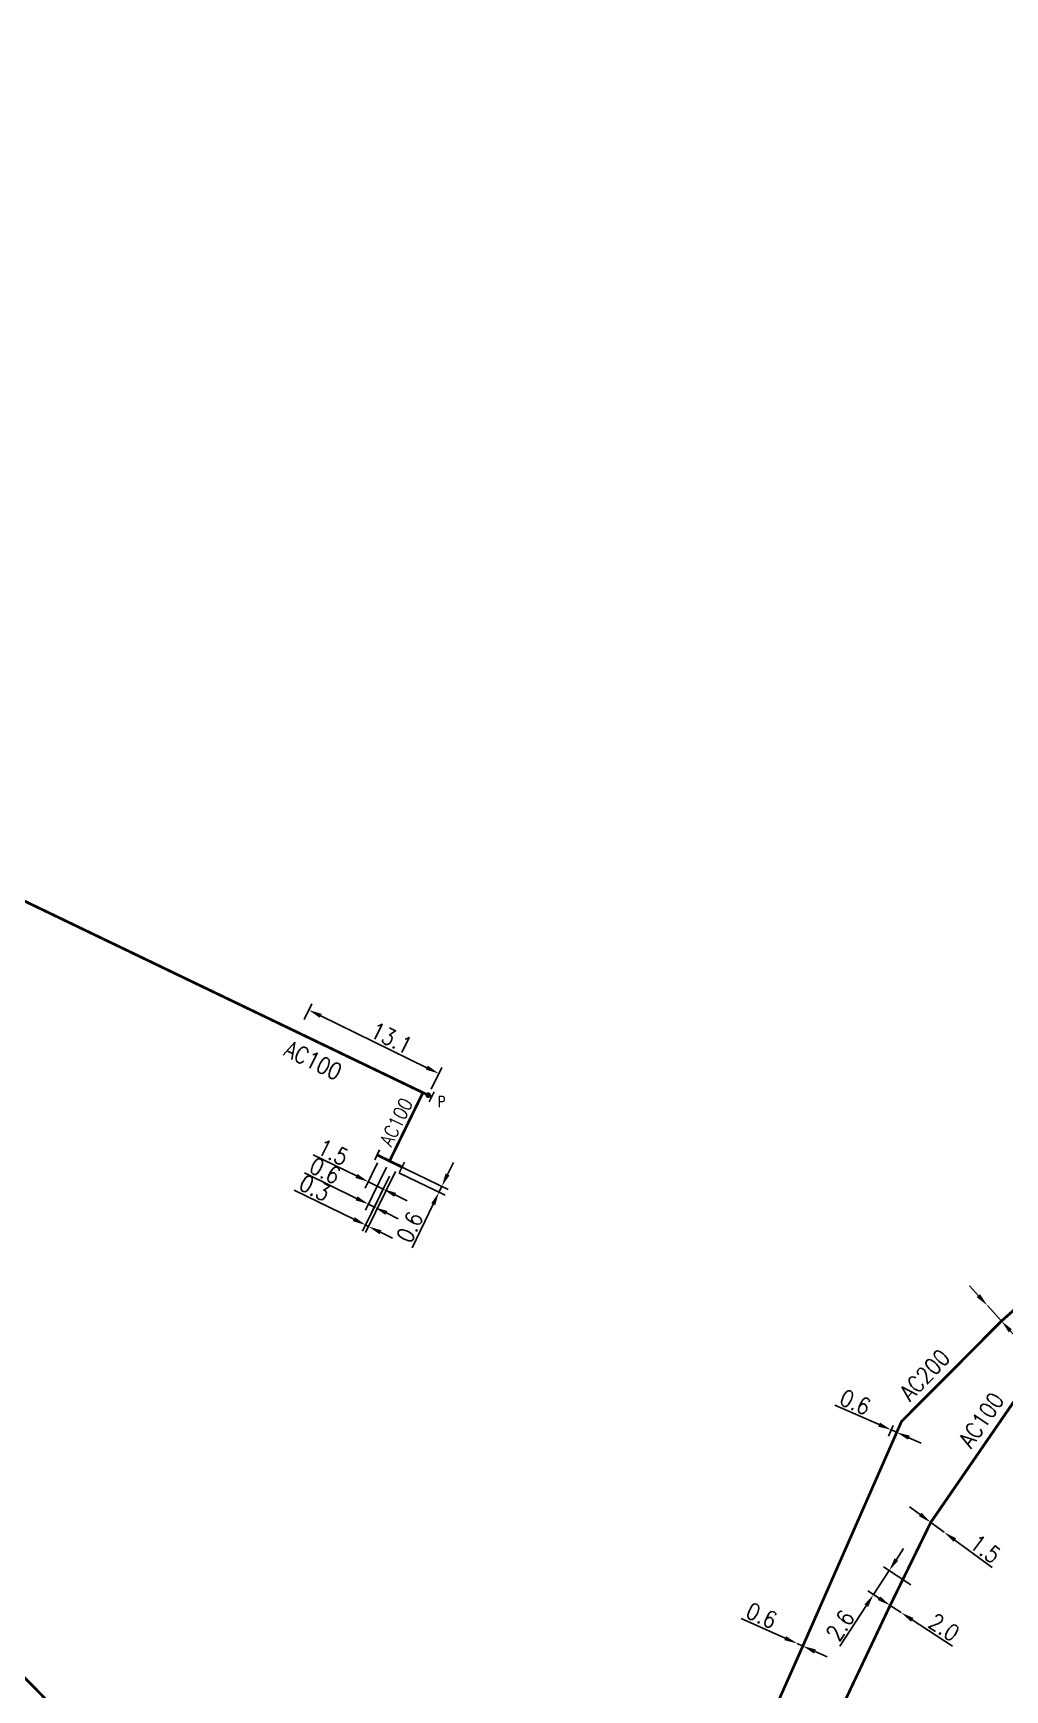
# Model space of a CAD drawing. Header units: millimetres. Extents: x 107999 to 109004, y 120010 to 121005.
# Drawn here: x 108574.5 to 108662.5, y 120391.3 to 120541.2 of the extents above; entities that cross this region are included whole.
import ezdxf
from ezdxf.enums import TextEntityAlignment as Align

# ---------------------------------------------------------------- set-up
doc = ezdxf.new("R2010")
doc.units = ezdxf.units.MM
doc.header["$PDMODE"] = 34
doc.linetypes.add('L_25_AP', pattern=[2000, 1000, 1000])
doc.linetypes.add('L_25_FN', pattern=[2000, 1000, 1000])
doc.layers.get('0').update_dxf_attribs({"linetype": 'CONTINUOUS'})
doc.layers.get('Defpoints').update_dxf_attribs({"linetype": 'CONTINUOUS'})
for name, color, linetype in [('L_150', 1, 'CONTINUOUS'), ('L_300', 7, 'CONTINUOUS'), ('L_340', 7, 'CONTINUOUS')]:
    doc.layers.add(name, color=color, linetype=linetype)
doc.styles.add('G_ROMANS', font='ROMANS.SHX', dxfattribs={"width": 0.75})
doc.styles.get("Standard").update_dxf_attribs({"font": 'romans.shx', "width": 0.85})
doc.dimstyles.get("Standard").update_dxf_attribs({"dimtxt": 1.5, "dimasz": 1.2, "dimexe": 0.625, "dimexo": 0.625, "dimgap": 0.25, "dimtad": 1, "dimdec": 1, "dimzin": 0, "dimdsep": 46, "dimtxsty": 'Standard', "dimcen": -0.5, "dimadec": 0, "dimazin": 0, "dimtfac": 1, "dimtdec": 1, "dimtmove": 0, "dimatfit": 3, "dimfxl": 0, "dimtolj": 1, "dimtzin": 0, "dimarcsym": 0})

# ---------------------------------------------------------------- blocks, each defined once
blk = doc.blocks.new('L_340_07')
at = {"color": 0, "linetype": 'Continuous', "const_width": 0.25, "flags": 128}
blk.add_lwpolyline([(0, 0), (0.35, 0)], dxfattribs=at)
at = {"color": 0, "linetype": 'Continuous', "flags": 128}
blk.add_lwpolyline([(0.35, -0.5), (0.35, 0.5)], dxfattribs=at)
at = {"color": 0, "linetype": 'Continuous', "width": 0.75, "flags": 3}
for tag, p in [('DEF_LEG', (0.72, -3.47)), ('DEF_COUP', (0.72, -5.97)), ('DEF_TYPE', (0.72, -8.47))]:
    blk.add_attdef(tag, text='', height=1.2, dxfattribs=at).set_placement(p, align=Align.MIDDLE)
blk = doc.blocks.new('*D786')
at = {"layer": 'Defpoints', "color": 0, "linetype": 'Continuous', "transparency": 16777216}
for p in [(108660.92, 120426.06), (108660.92, 120426.06), (108662.2, 120424.65)]:
    blk.add_point(p, dxfattribs=at)
at = {"layer": 'L_150', "color": 0, "linetype": 'Continuous', "lineweight": -2, "transparency": 16777216}
for p, q in [((108660.11, 120426.94), (108659.3, 120427.83)), ((108660.92, 120426.06), (108662.2, 120424.65)), ((108663, 120423.77), (108665.78, 120420.71))]:
    blk.add_line(p, q, dxfattribs=at)
at = {"layer": 'L_150', "color": 0, "linetype": 'Continuous', "transparency": 16777216}
for points in [[(108660.26, 120427.08), (108659.96, 120426.81), (108660.92, 120426.06)], [(108663.15, 120423.9), (108662.86, 120423.63), (108662.2, 120424.65)]]:
    blk.add_solid(points, dxfattribs=at)
at = {"layer": 'L_150', "color": 0, "linetype": 'Continuous', "transparency": 16777216, "insert": (108665.54, 120422.47), "char_height": 1.5, "attachment_point": 5, "rotation": 312.3314}
blk.add_mtext('\\A1;1.9', dxfattribs=at)
blk = doc.blocks.new('*D787')
at = {"layer": 'Defpoints', "color": 0, "linetype": 'Continuous', "transparency": 16777216}
for p in [(108643.72, 120395.46), (108643.72, 120395.46), (108644.22, 120395.24)]:
    blk.add_point(p, dxfattribs=at)
at = {"layer": 'L_150', "color": 0, "linetype": 'Continuous', "lineweight": -2, "transparency": 16777216}
for p, q in [((108642.62, 120395.95), (108638.64, 120397.74)), ((108644.22, 120395.24), (108643.72, 120395.46)), ((108645.32, 120394.74), (108646.41, 120394.25))]:
    blk.add_line(p, q, dxfattribs=at)
at = {"layer": 'L_150', "color": 0, "linetype": 'Continuous', "transparency": 16777216}
for points in [[(108642.71, 120396.13), (108642.54, 120395.77), (108643.72, 120395.46)], [(108645.4, 120394.93), (108645.23, 120394.56), (108644.22, 120395.24)]]:
    blk.add_solid(points, dxfattribs=at)
at = {"layer": 'L_150', "color": 0, "linetype": 'Continuous', "transparency": 16777216, "insert": (108640.49, 120398), "char_height": 1.5, "attachment_point": 5, "rotation": 335.8313}
blk.add_mtext('\\A1;0.6', dxfattribs=at)
blk = doc.blocks.new('*D796')
at = {"layer": 'Defpoints', "color": 0, "linetype": 'Continuous', "transparency": 16777216}
for p in [(108652.03, 120402.06), (108654.53, 120400.43), (108652.12, 120398.91)]:
    blk.add_point(p, dxfattribs=at)
at = {"layer": 'L_150', "color": 0, "linetype": 'Continuous', "lineweight": -2, "transparency": 16777216}
for p, q in [((108652.69, 120403.07), (108653.34, 120404.07)), ((108652.03, 120402.06), (108650.61, 120399.89)), ((108654, 120400.78), (108651.51, 120402.41)), ((108651.6, 120399.25), (108650.09, 120400.24)), ((108649.96, 120398.89), (108647.57, 120395.23))]:
    blk.add_line(p, q, dxfattribs=at)
at = {"layer": 'L_150', "color": 0, "linetype": 'Continuous', "transparency": 16777216}
for points in [[(108652.52, 120403.18), (108652.85, 120402.96), (108652.03, 120402.06)], [(108649.79, 120399), (108650.13, 120398.78), (108650.61, 120399.89)]]:
    blk.add_solid(points, dxfattribs=at)
at = {"layer": 'L_150', "color": 0, "linetype": 'Continuous', "transparency": 16777216, "insert": (108647.6, 120397.1), "char_height": 1.5, "attachment_point": 5, "rotation": 56.8843}
blk.add_mtext('\\A1;2.6', dxfattribs=at)
blk = doc.blocks.new('*D797')
at = {"layer": 'Defpoints', "color": 0, "linetype": 'Continuous', "transparency": 16777216}
for p in [(108652.12, 120398.91), (108653.11, 120398.27), (108653.11, 120398.27)]:
    blk.add_point(p, dxfattribs=at)
at = {"layer": 'L_150', "color": 0, "linetype": 'Continuous', "lineweight": -2, "transparency": 16777216}
for p, q in [((108651.12, 120399.57), (108650.11, 120400.22)), ((108652.12, 120398.91), (108653.11, 120398.27)), ((108654.12, 120397.61), (108657.78, 120395.22))]:
    blk.add_line(p, q, dxfattribs=at)
at = {"layer": 'L_150', "color": 0, "linetype": 'Continuous', "transparency": 16777216}
for points in [[(108651.23, 120399.73), (108651.01, 120399.4), (108652.12, 120398.91)], [(108654.23, 120397.78), (108654.01, 120397.44), (108653.11, 120398.27)]]:
    blk.add_solid(points, dxfattribs=at)
at = {"layer": 'L_150', "color": 0, "linetype": 'Continuous', "transparency": 16777216, "insert": (108657, 120396.93), "char_height": 1.5, "attachment_point": 5, "rotation": 326.8843}
blk.add_mtext('\\A1;2.0', dxfattribs=at)
blk = doc.blocks.new('*D798')
at = {"layer": 'Defpoints', "color": 0, "linetype": 'Continuous', "transparency": 16777216}
for p in [(108655.8, 120406.43), (108657.01, 120405.54), (108657.01, 120405.54)]:
    blk.add_point(p, dxfattribs=at)
at = {"layer": 'L_150', "color": 0, "linetype": 'Continuous', "lineweight": -2, "transparency": 16777216}
for p, q in [((108654.84, 120407.14), (108653.87, 120407.85)), ((108655.8, 120406.43), (108657.01, 120405.54)), ((108657.98, 120404.83), (108661.35, 120402.34))]:
    blk.add_line(p, q, dxfattribs=at)
at = {"layer": 'L_150', "color": 0, "linetype": 'Continuous', "transparency": 16777216}
for points in [[(108654.96, 120407.3), (108654.72, 120406.98), (108655.8, 120406.43)], [(108658.1, 120404.99), (108657.86, 120404.67), (108657.01, 120405.54)]]:
    blk.add_solid(points, dxfattribs=at)
at = {"layer": 'L_150', "color": 0, "linetype": 'Continuous', "transparency": 16777216, "insert": (108660.74, 120404.03), "char_height": 1.5, "attachment_point": 5, "rotation": 323.6205}
blk.add_mtext('\\A1;1.5', dxfattribs=at)
blk = doc.blocks.new('*D808')
at = {"layer": 'Defpoints', "color": 0, "linetype": 'Continuous', "transparency": 16777216}
for p in [(108652.22, 120414.8), (108652.65, 120415.78), (108653.15, 120415.56)]:
    blk.add_point(p, dxfattribs=at)
at = {"layer": 'L_150', "color": 0, "linetype": 'Continuous', "lineweight": -2, "transparency": 16777216}
for p, q in [((108651.12, 120415.28), (108647.11, 120417.03)), ((108652.4, 120415.21), (108651.97, 120414.22)), ((108652.72, 120414.58), (108652.22, 120414.8)), ((108652.9, 120414.99), (108652.47, 120414)), ((108653.82, 120414.09), (108654.92, 120413.61))]:
    blk.add_line(p, q, dxfattribs=at)
at = {"layer": 'L_150', "color": 0, "linetype": 'Continuous', "transparency": 16777216}
for points in [[(108651.2, 120415.46), (108651.04, 120415.09), (108652.22, 120414.8)], [(108653.9, 120414.28), (108653.74, 120413.91), (108652.72, 120414.58)]]:
    blk.add_solid(points, dxfattribs=at)
at = {"layer": 'L_150', "color": 0, "linetype": 'Continuous', "transparency": 16777216, "insert": (108648.97, 120417.31), "char_height": 1.5, "attachment_point": 5, "rotation": 336.3495}
blk.add_mtext('\\A1;0.6', dxfattribs=at)
blk = doc.blocks.new('*D816')
at = {"layer": 'Defpoints', "color": 0, "linetype": 'Continuous', "transparency": 16777216}
for p in [(108598.8, 120451.37), (108611.27, 120447.05), (108610.31, 120445.09)]:
    blk.add_point(p, dxfattribs=at)
at = {"layer": 'L_300', "color": 0, "linetype": 'Continuous', "lineweight": -2, "transparency": 16777216}
for p, q in [((108599.07, 120451.93), (108599.77, 120453.36)), ((108600.58, 120452.27), (108610.19, 120447.58)), ((108610.59, 120445.65), (108611.54, 120447.61))]:
    blk.add_line(p, q, dxfattribs=at)
at = {"layer": 'L_300', "color": 0, "linetype": 'Continuous', "transparency": 16777216}
for points in [[(108600.66, 120452.45), (108600.49, 120452.09), (108599.5, 120452.8)], [(108610.28, 120447.76), (108610.1, 120447.4), (108611.27, 120447.05)]]:
    blk.add_solid(points, dxfattribs=at)
at = {"layer": 'L_300', "color": 0, "linetype": 'Continuous', "transparency": 16777216, "insert": (108606.98, 120450.26), "char_height": 1.5, "attachment_point": 5, "rotation": 333.9716}
blk.add_mtext('\\A1;13.1', dxfattribs=at)
blk = doc.blocks.new('*D817')
at = {"layer": 'Defpoints', "color": 0, "linetype": 'Continuous', "transparency": 16777216}
for p in [(108606.81, 120439.13), (108607.09, 120438.33), (108605.44, 120434.96)]:
    blk.add_point(p, dxfattribs=at)
at = {"layer": 'L_150', "color": 0, "linetype": 'Continuous', "lineweight": -2, "transparency": 16777216}
for p, q in [((108603.82, 120435.75), (108599.11, 120438.06)), ((108606.53, 120438.57), (108604.62, 120434.67)), ((108606.81, 120437.77), (108605.17, 120434.4)), ((108605.44, 120434.96), (108604.9, 120435.23)), ((108606.52, 120434.43), (108607.6, 120433.91))]:
    blk.add_line(p, q, dxfattribs=at)
at = {"layer": 'L_150', "color": 0, "linetype": 'Continuous', "transparency": 16777216}
for points in [[(108603.91, 120435.93), (108603.73, 120435.57), (108604.9, 120435.23)], [(108606.61, 120434.61), (108606.43, 120434.26), (108605.44, 120434.96)]]:
    blk.add_solid(points, dxfattribs=at)
at = {"layer": 'L_150', "color": 0, "linetype": 'Continuous', "transparency": 16777216, "insert": (108600.97, 120438.26), "char_height": 1.5, "attachment_point": 5, "rotation": 333.9465}
blk.add_mtext('\\A1;0.6', dxfattribs=at)
blk = doc.blocks.new('*D818')
at = {"layer": 'Defpoints', "color": 0, "linetype": 'Continuous', "transparency": 16777216}
for p in [(108607.62, 120438.74), (108607.09, 120438.33), (108604.91, 120433.21)]:
    blk.add_point(p, dxfattribs=at)
at = {"layer": 'L_340', "color": 0, "linetype": 'Continuous', "lineweight": -2, "transparency": 16777216}
for p, q in [((108606.81, 120437.77), (108604.37, 120432.78)), ((108607.34, 120438.18), (108604.64, 120432.65)), ((108603.57, 120433.87), (108598.18, 120436.5)), ((108604.91, 120433.21), (108604.65, 120433.34)), ((108605.99, 120432.68), (108607.07, 120432.16))]:
    blk.add_line(p, q, dxfattribs=at)
at = {"layer": 'L_340', "color": 0, "linetype": 'Continuous', "transparency": 16777216}
for points in [[(108603.66, 120434.05), (108603.48, 120433.69), (108604.65, 120433.34)], [(108606.08, 120432.86), (108605.9, 120432.5), (108604.91, 120433.21)]]:
    blk.add_solid(points, dxfattribs=at)
at = {"layer": 'L_340', "color": 0, "linetype": 'Continuous', "transparency": 16777216, "insert": (108600.04, 120436.7), "char_height": 1.5, "attachment_point": 5, "rotation": 333.9465}
blk.add_mtext('\\A1;0.3', dxfattribs=at)
blk = doc.blocks.new('*D819')
at = {"layer": 'Defpoints', "color": 0, "linetype": 'Continuous', "transparency": 16777216}
for p in [(108606.81, 120439.13), (108607.09, 120438.33), (108611.54, 120436.84)]:
    blk.add_point(p, dxfattribs=at)
at = {"layer": 'L_150', "color": 0, "linetype": 'Continuous', "lineweight": -2, "transparency": 16777216}
for p, q in [((108607.37, 120438.86), (108612.1, 120436.57)), ((108612.06, 120437.92), (108612.59, 120439)), ((108607.65, 120438.06), (108611.84, 120436.03)), ((108611.54, 120436.84), (108611.28, 120436.3)), ((108610.76, 120435.22), (108608.85, 120431.29))]:
    blk.add_line(p, q, dxfattribs=at)
at = {"layer": 'L_150', "color": 0, "linetype": 'Continuous', "transparency": 16777216}
for points in [[(108611.88, 120438.01), (108612.24, 120437.83), (108611.54, 120436.84)], [(108610.58, 120435.31), (108610.94, 120435.13), (108611.28, 120436.3)]]:
    blk.add_solid(points, dxfattribs=at)
at = {"layer": 'L_150', "color": 0, "linetype": 'Continuous', "transparency": 16777216, "insert": (108608.64, 120433.15), "char_height": 1.5, "attachment_point": 5, "rotation": 64.1457}
blk.add_mtext('\\A1;0.6', dxfattribs=at)
blk = doc.blocks.new('*D820')
at = {"layer": 'Defpoints', "color": 0, "linetype": 'Continuous', "transparency": 16777216}
for p in [(108606, 120439.53), (108607.09, 120438.33), (108606.24, 120436.59)]:
    blk.add_point(p, dxfattribs=at)
at = {"layer": 'L_340', "color": 0, "linetype": 'Continuous', "lineweight": -2, "transparency": 16777216}
for p, q in [((108603.81, 120437.78), (108599.9, 120439.69)), ((108605.72, 120438.96), (108604.61, 120436.69)), ((108606.24, 120436.59), (108604.89, 120437.25)), ((108606.81, 120437.77), (108605.96, 120436.03)), ((108607.32, 120436.07), (108608.39, 120435.54))]:
    blk.add_line(p, q, dxfattribs=at)
at = {"layer": 'L_340', "color": 0, "linetype": 'Continuous', "transparency": 16777216}
for points in [[(108603.9, 120437.96), (108603.72, 120437.6), (108604.89, 120437.25)], [(108607.4, 120436.25), (108607.23, 120435.89), (108606.24, 120436.59)]]:
    blk.add_solid(points, dxfattribs=at)
at = {"layer": 'L_340', "color": 0, "linetype": 'Continuous', "transparency": 16777216, "insert": (108601.69, 120439.93), "char_height": 1.5, "attachment_point": 5, "rotation": 333.9465}
blk.add_mtext('\\A1;1.5', dxfattribs=at)
blk = doc.blocks.new('L_300_12')
at = {"color": 0, "linetype": 'Continuous', "const_width": 0.248, "flags": 128}
blk.add_lwpolyline([(-0.13, 0, 1), (0.13, 0, 1)], format="xyb", close=True, dxfattribs=at)
at = {"linetype": 'Continuous', "style": 'G_ROMANS', "width": 0.75}
blk.add_attdef('P', text='', height=1, dxfattribs=at).set_placement((0, 1.33), align=Align.MIDDLE_CENTER)
at = {"color": 0, "linetype": 'Continuous', "width": 0.75, "flags": 3}
for tag, p in [('DEF_LEG', (0, -5)), ('DEF_COUP', (0, -7.5)), ('DEF_TYPE', (0, -10))]:
    blk.add_attdef(tag, text='', height=1.2, dxfattribs=at).set_placement(p, align=Align.MIDDLE)

msp = doc.modelspace()

# ---------------------------------------------------------------- linework, layer by layer
at = {"layer": 'L_150', "linetype": 'L_25_AP', "const_width": 0.25, "flags": 128}
for points in [[(108333.38, 120637.45), (108340.38, 120630.55), (108350.7, 120620.01), (108367.54, 120602.82), (108438.5, 120530.45), (108445.42, 120523.41), (108474.96, 120493.15), (108488.11, 120479.69), (108516.47, 120450.64), (108524.19, 120442.8), (108548.12, 120418.47), (108610.9, 120354.61), (108610.9, 120354.61), (108613.02, 120352.5)], [(108610.31, 120445.09), (108609.83, 120445.32), (108598.06, 120450.98), (108587.15, 120456.22), (108569.19, 120464.86), (108569.19, 120464.86), (108517.75, 120490), (108503.77, 120496.95), (108500.67, 120490.55), (108498.45, 120489.94), (108496.38, 120487.93), (108488.11, 120479.69)], [(108615.32, 120353.19), (108620.06, 120357.19), (108624.19, 120360.67), (108628.16, 120364.02), (108629.22, 120365.55), (108635.22, 120375.02), (108644.22, 120395.24), (108653.15, 120415.56), (108662.2, 120424.65), (108663.68, 120425.96), (108670.33, 120431.64), (108670.93, 120432.15), (108671.3, 120431.74), (108672.39, 120432.67), (108687.58, 120445.53), (108692.39, 120450.74), (108694.29, 120453.85), (108697.61, 120462.42), (108705.11, 120481.29), (108705.68, 120482.65), (108705.97, 120483.33), (108705.77, 120483.4), (108705.2, 120483.63), (108705.3, 120483.9), (108706.82, 120487.95)], [(108609.83, 120445.32), (108606.81, 120439.13)], [(108607.62, 120438.74), (108606.81, 120439.13), (108606, 120439.53)]]:
    msp.add_lwpolyline(points, dxfattribs=at)
at = {"layer": 'L_150', "linetype": 'L_25_FN', "flags": 128}
msp.add_lwpolyline([(108712.76, 120488.31, 0.25, 0.25, 0), (108711.06, 120484.16, 0.25, 0.25, 0), (108708.62, 120478.12, 0.25, 0.25, 0), (108704.97, 120469, 0.25, 0.25, 0), (108700.76, 120458.14, 0.25, 0.25, 0), (108697.56, 120450.27, 0.25, 0.25, 0), (108696.85, 120449.46, 0.25, 0.25, 0), (108692.92, 120445.3, 0.25, 0.25, 0), (108689.82, 120442.39, 0.25, 0.25, 0), (108673.08, 120427.33, 0.25, 0.25, 0), (108664.52, 120419.1, 0.25, 0.25, 0), (108664.52, 120419.1, 0.25, 0.25, 0), (108655.8, 120406.43, 0.25, 0.25, 0), (108652.12, 120398.91, 0.25, 0.25, 0), (108636.01, 120364.91, 0.25, 0.25, 0), (108634.34, 120361.33, 0.25, 0.25, 0), (108632.43, 120359.34, 0.25, 0.25, 0), (108627.48, 120354.8, 0.25, 0.25, 0), (108623.49, 120351.45, 0.25, 0.25, 0), (108619.89, 120348.57, 0.25, 0.25, 0), (108619.35, 120347.12, 0.25, 0.25, 0), (108618.9, 120345.86, 0.25, 0.25, 0), (108619.7, 120345.06, 0.25, 0.25, 0), (108622.21, 120342.5, 0.25, 0.25, 0), (108626.74, 120338.1, 0.25, 0.25, 0), (108640.9, 120323.56, 0.25, 0.25, 0), (108646.84, 120317.66, 0.25, 0.25, 0), (108660.16, 120304.4, 0.25, 0.25, 0), (108662.43, 120302.14, 0.25, 0.25, 0), (108668.19, 120296.16, 0.25, 0.25, 0), (108676.98, 120287.26, 0.25, 0.25, 0), (108683.13, 120281.1, 0.25, 0.25, 0), (108689.43, 120274.64, 0.25, 0.25, 0), (108695.81, 120268, 0.25, 0.25, 0), (108702.18, 120261.48, 0.25, 0.25, 0), (108710.73, 120252.75, 0, 0, 0)], format="xyseb", dxfattribs=at)

# ---------------------------------------------------------------- block references
at = {"layer": 'L_300'}
ref = msp.add_blockref('L_300_12', (108610.31, 120445.09), dxfattribs=dict(at, rotation=244.3390330811839))
ref.add_attrib('P', 'P', dxfattribs={"layer": '0', "linetype": 'Continuous', "height": 1, "style": 'G_ROMANS', "width": 0.75}).set_placement((108611.51, 120444.51), align=Align.MIDDLE_CENTER)
at = {"layer": 'L_340'}
for p, rotation in [((108610.31, 120445.09), 334.3390330806515), ((108606, 120439.53), 154.145749099054), ((108607.62, 120438.74), 334.1593939065589)]:
    msp.add_blockref('L_340_07', p, dxfattribs=dict(at, rotation=rotation))

# ---------------------------------------------------------------- texts
at = {"layer": 'L_150', "linetype": 'Continuous', "width": 0.85}
for s, rotation, p in [('AC200', 46.232, (108655.25, 120419.77)), ('AC100', 55.4725, (108660.37, 120415.69))]:
    msp.add_text(s, height=1.5, rotation=rotation, dxfattribs=at).set_placement(p, align=Align.MIDDLE)
at = {"layer": 'L_150', "linetype": 'Continuous', "attachment_point": 7}
for insert, char_height, rotation in [((108597.13, 120448.74), 1.5, 334.1392), ((108606.98, 120440.36), 1.25, 63.9716)]:
    msp.add_mtext('AC100', dxfattribs=dict(at, insert=insert, char_height=char_height, rotation=rotation))

# ---------------------------------------------------------------- dimensions: what is measured, and where the dimension line sits
at = {"layer": 'L_150', "linetype": 'Continuous'}
for base, p1, p2, angle, picture, middle in [((108605.44, 120434.96), (108606.81, 120439.13), (108607.09, 120438.33), 333.9465, '*D817', (108600.53, 120437.36)), ((108611.54, 120436.84), (108607.09, 120438.33), (108606.81, 120439.13), 64.1457, '*D819', (108609.54, 120432.71)), ((108660.92, 120426.06), (108662.2, 120424.65), (108660.92, 120426.06), 312.3314, '*D786', (108664.8, 120421.8)), ((108652.21640129, 120414.79610996), (108653.15161114, 120415.56055284), (108652.64780587, 120415.78118887), 336.34950803, '*D808', (108648.56544887, 120416.39500485)), ((108657.01, 120405.54), (108655.8, 120406.43), (108657.01, 120405.54), 143.6205, '*D798', (108660.15, 120403.23)), ((108652.03, 120402.06), (108652.12, 120398.91), (108654.53, 120400.43), 236.8843, '*D796', (108648.44, 120396.56)), ((108643.72, 120395.46), (108644.22, 120395.24), (108643.72, 120395.46), 335.8313, '*D787', (108640.08, 120397.09))]:
    dim = msp.add_linear_dim(base=base, p1=p1, p2=p2, angle=angle, dimstyle='Standard', dxfattribs=at)
    dim.commit()
    dim.dimension.update_dxf_attribs({"geometry": picture, "text_midpoint": middle, "dimtype": 160})
dim = msp.add_linear_dim(base=(108653.11, 120398.27), p1=(108652.12, 120398.91), p2=(108653.11, 120398.27), angle=146.8843, text='2.0', dimstyle='Standard', dxfattribs=at)
dim.commit()
dim.dimension.update_dxf_attribs({"geometry": '*D797', "text_midpoint": (108656.45, 120396.09), "dimtype": 160})
at = {"layer": 'L_300', "linetype": 'Continuous'}
dim = msp.add_linear_dim(base=(108611.27, 120447.05), p1=(108598.8, 120451.37), p2=(108610.31, 120445.09), angle=333.9716, dimstyle='Standard', dxfattribs=at)
dim.commit()
dim.dimension.update_dxf_attribs({"geometry": '*D816', "text_midpoint": (108606.54, 120449.36), "dimtype": 160})
at = {"layer": 'L_340', "linetype": 'Continuous'}
for base, p1, p2, picture, middle in [((108606.24, 120436.59), (108606, 120439.53), (108607.09, 120438.33), '*D820', (108601.25, 120439.03)), ((108604.91, 120433.21), (108607.09, 120438.33), (108607.62, 120438.74), '*D818', (108599.6, 120435.81))]:
    dim = msp.add_linear_dim(base=base, p1=p1, p2=p2, angle=333.9465, dimstyle='Standard', dxfattribs=at)
    dim.commit()
    dim.dimension.update_dxf_attribs({"geometry": picture, "text_midpoint": middle, "dimtype": 160})

doc.saveas('drawing.dxf')
